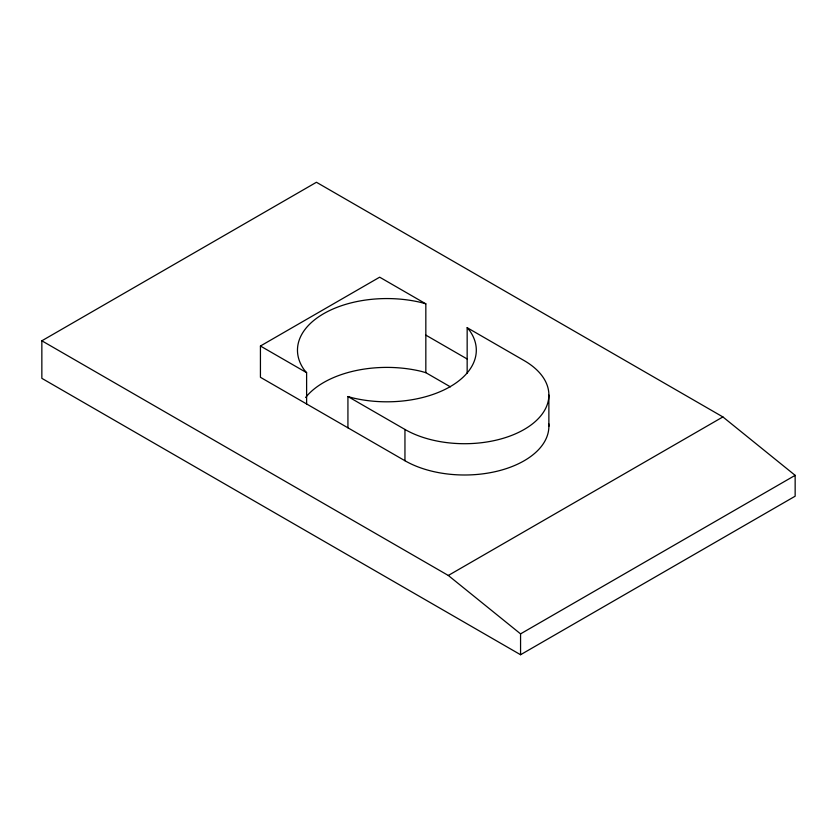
<?xml version="1.0" encoding="UTF-8"?>
<svg xmlns="http://www.w3.org/2000/svg" width="837" height="837" viewBox="0 0 837 837"><rect width="100%" height="100%" fill="white"/><g stroke="black" fill="none" stroke-linecap="round" stroke-linejoin="round"><path stroke-width="1.26" d="M41.85 340.795L316.438 182.267L722.896 416.931L795.15 475.343L795.15 496.205L520.562 654.733L41.85 378.345L41.85 340.795L448.308 575.469L520.562 633.871L520.562 654.733M548.758 423.773A84.307 48.672 0 0 1 498.852 470.792A84.307 48.672 0 0 1 404.951 460.737L260.433 377.299L260.433 346.016L379.663 277.183L425.834 303.841L425.834 372.674L450.411 386.861M448.308 575.469L722.896 416.931M520.562 633.871L795.15 475.343M425.834 303.841L421.105 302.492A89.413 51.622 0 0 0 323.657 313.687A89.413 51.622 0 0 0 304.281 369.944L306.614 372.674L306.614 403.968M425.834 372.674L421.105 371.325A89.413 51.622 0 0 0 305.61 397.502M347.93 427.822L347.93 396.529L352.67 397.878A89.413 51.622 0 0 0 450.118 386.694A89.413 51.622 0 0 0 469.494 330.427L467.161 327.696L467.161 373.229M467.161 327.696L524.182 360.611A84.307 48.672 0 0 1 524.182 429.454A84.307 48.672 0 0 1 404.951 429.454L347.93 396.529M425.834 335.124L467.161 358.989M260.433 346.016L306.614 372.674M548.873 395.033L548.873 426.326M404.951 429.454L404.951 460.737"/></g></svg>
